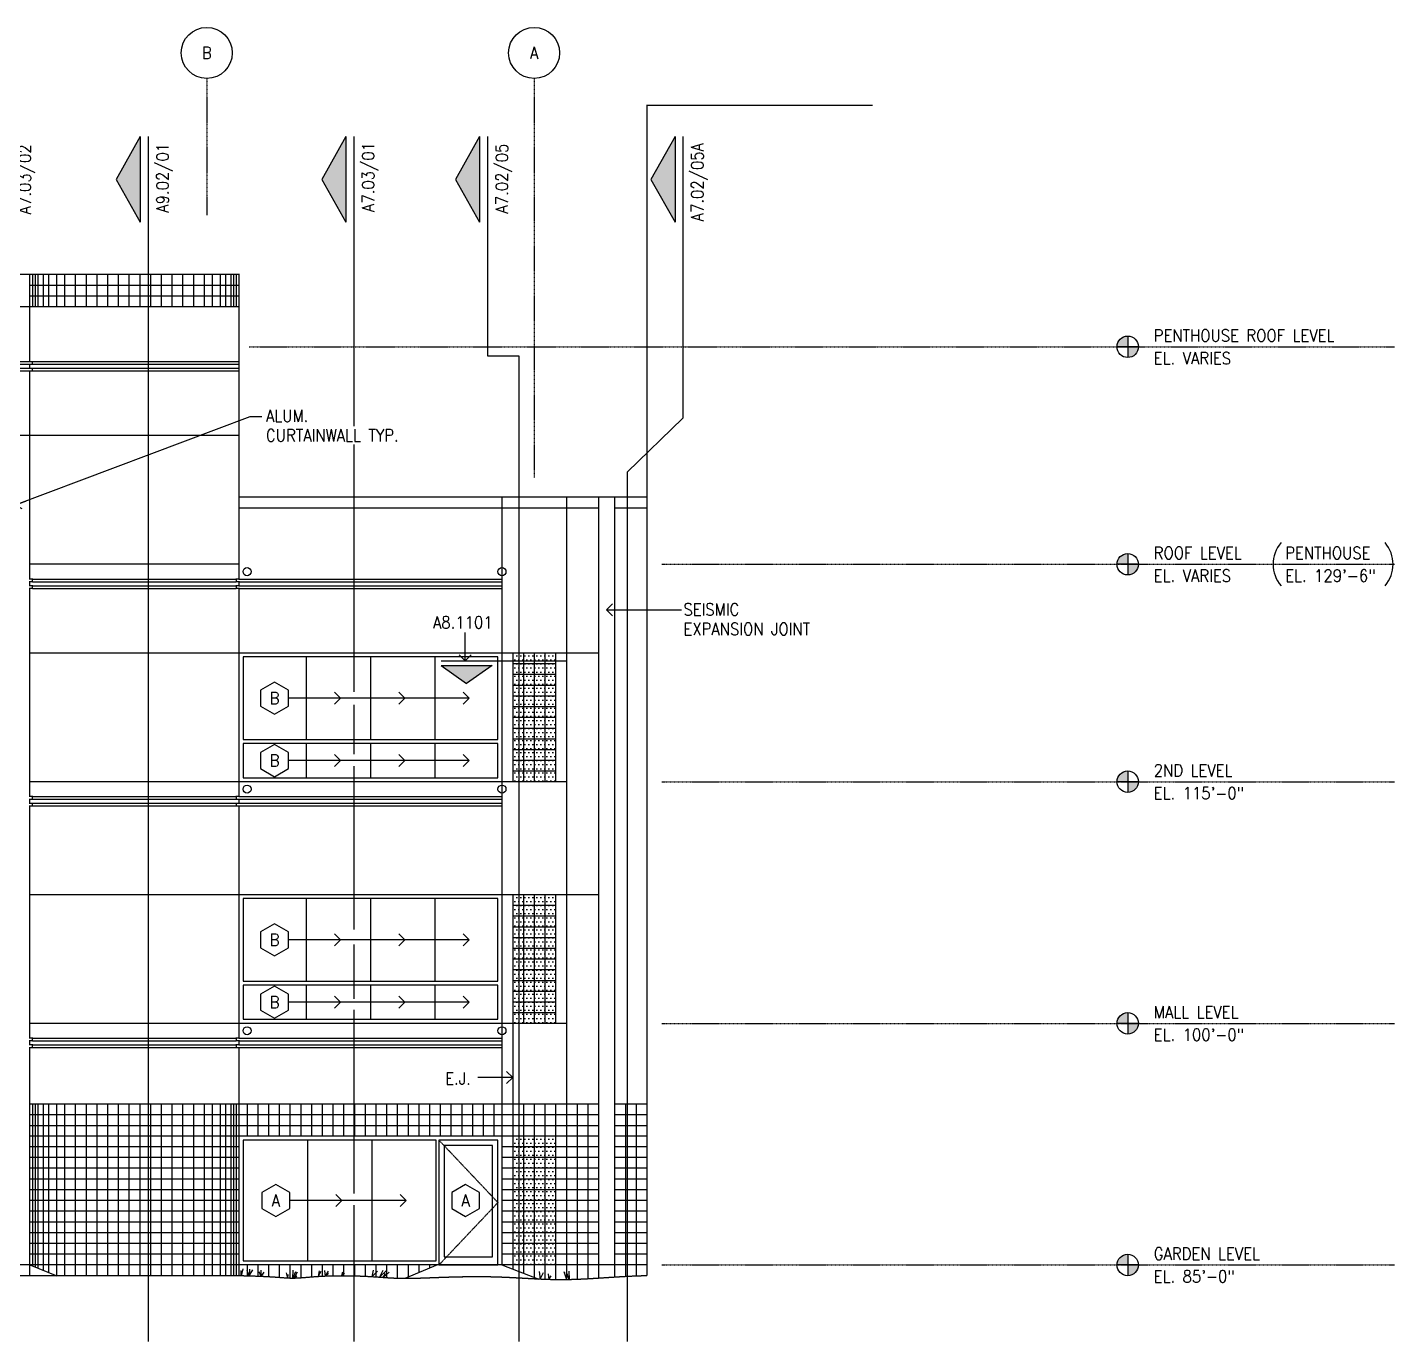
# Model space of a CAD drawing. Header units: inches. Extents: x 52 to 3653, y 87 to 2575.
# Drawn here: x 2625 to 3644, y 112 to 1091 of the extents above; entities that cross this region are included whole.
import ezdxf
from ezdxf.enums import TextEntityAlignment as Align

# ---------------------------------------------------------------- set-up
doc = ezdxf.new("R2010")
doc.units = ezdxf.units.IN
doc.header["$LTSCALE"] = 0.5
doc.header["$MEASUREMENT"] = 0
doc.linetypes.add('CENTER', pattern=[2, 1.25, -0.25, 0.25, -0.25])
doc.linetypes.add('HIDDEN', pattern=[0.375, 0.25, -0.125])
doc.layers.get('0').update_dxf_attribs({"linetype": 'CONTINUOUS'})
for name, color, linetype in [('A-ANNO-NOTE', 7, 'CONTINUOUS'), ('A-DOOR', 3, 'CONTINUOUS'), ('A-DOOR-IDEN', 7, 'CONTINUOUS'), ('A-ELEV', 2, 'CONTINUOUS'), ('A-ELEV-IDEN', 7, 'CONTINUOUS'), ('A-ELEV-OTLN', 5, 'CONTINUOUS'), ('A-ELEV-PATT', 8, 'CONTINUOUS'), ('A-GLAZ-FULL', 3, 'CONTINUOUS'), ('A-GLAZ-IDEN', 7, 'CONTINUOUS'), ('A-SECT-IDEN', 7, 'CONTINUOUS'), ('S-GRID', 8, 'CENTER'), ('S-GRID-IDEN', 7, 'CONTINUOUS')]:
    doc.layers.add(name, color=color, linetype=linetype)
doc.styles.add('NOTE', font='romans.shx', dxfattribs={"width": 0.9})
doc.dimstyles.new('A5-96', dxfattribs={"dimscale": 96, "dimtxt": 0.09375, "dimasz": 0.09375, "dimexe": 0.03125, "dimexo": 0.03125, "dimgap": 0.03125, "dimtad": 1, "dimdec": 4, "dimzin": 3, "dimdsep": 46, "dimlunit": 4, "dimtxsty": 'NOTE', "dimblk1": 'OPEN90', "dimblk2": 'OPEN90', "dimsah": 1, "dimcen": 0.09375, "dimclrd": 256, "dimclre": 256, "dimclrt": 256, "dimadec": 0, "dimazin": 0, "dimtfac": 1, "dimtdec": 4, "dimtmove": 2, "dimatfit": 3, "dimldrblk": 'OPEN90', "dimfxl": 0, "dimtolj": 1, "dimtzin": 1, "dimarcsym": 0})
pattern_1 = [(0, (-59.8408, -214.4242), (1.5, 3), [0, -3])]

# ---------------------------------------------------------------- blocks, each defined once
blk = doc.blocks.new('GRIDIDEN1')
blk.add_circle((0, 0), 0.198)
at = {"style": 'NOTE', "width": 0.9}
blk.add_attdef('IDEN1', text='', height=0.0938, dxfattribs=at).set_placement((0, 0), align=Align.MIDDLE)
blk = doc.blocks.new('ELEVIDEN1')
h = blk.add_hatch(color=256)
h.paths.add_polyline_path([(0, 8), (0, 0), (8, 0, 0.414214)])
h.paths.add_polyline_path([(0, 0), (-8, 0, 0.414214), (0, -8)])
for p, q in [((-8, 0), (8, 0)), ((0, 8), (0, -8))]:
    blk.add_line(p, q)
blk.add_circle((0, 0), 8)
blk = doc.blocks.new('SECTIDEN')
blk.add_hatch(color=256).paths.add_polyline_path([(18, 32), (0, 0), (18, -32)])
for p, q in [((18, 32), (0, 0)), ((18, 32), (18, -32)), ((0, 0), (18, -32))]:
    blk.add_line(p, q)
blk = doc.blocks.new('SECTIDEN1')
blk.add_hatch(color=256).paths.add_polyline_path([(19, 13.4), (-19, 13.4), (0, 0)])
for p, q in [((-19, 13.4), (0, 0)), ((-19, 13.4), (19, 13.4)), ((19, 13.4), (0, 0))]:
    blk.add_line(p, q)
blk = doc.blocks.new('SYMB')
blk.add_lwpolyline([(0, 0.125), (-0.108, 0.062), (-0.108, -0.062), (0, -0.125), (0.108, -0.062), (0.108, 0.062)], close=True)
at = {"style": 'NOTE', "width": 0.9}
blk.add_attdef('SYMB', text='', height=0.0938, dxfattribs=at).set_placement((0, 0), align=Align.MIDDLE)
blk = doc.blocks.new('_OPEN90')
at = {"color": 0, "linetype": 'ByBlock'}
for p, q in [((0, 0), (-1, 0)), ((-0.5, 0.5), (0, 0)), ((0, 0), (-0.5, -0.5))]:
    blk.add_line(p, q, dxfattribs=at)

msp = doc.modelspace()

# ---------------------------------------------------------------- hatches: boundary and pattern name
at = {"layer": 'A-ELEV-PATT'}
h = msp.add_hatch(dxfattribs=at)
h.set_pattern_fill('DOTS', color=256, scale=48, style=0)
h.set_pattern_definition(pattern_1)
h.paths.add_polyline_path([(3018.67347, 624.85599), (2986.67347, 624.85599), (2986.67347, 528.85599), (3018.67347, 528.85599)])
h = msp.add_hatch(dxfattribs=at)
h.set_pattern_fill('DOTS', color=256, scale=48, style=0)
h.set_pattern_definition([(0, (-59.8408, -394.4242), (1.5, 3), [0, -3])])
h.paths.add_polyline_path([(3018.67347, 444.85599), (2986.67347, 444.85599), (2986.67347, 348.85599), (3018.67347, 348.85599)])
h = msp.add_hatch(dxfattribs=at)
h.set_pattern_fill('DOTS', color=256, scale=48, style=0)
h.set_pattern_definition(pattern_1)
h.paths.add_polyline_path([(2986.67347, 264.85599), (3018.67347, 264.85599), (3018.67347, 168.85599), (2986.67347, 168.85599)])

# ---------------------------------------------------------------- linework, layer by layer
at = {"layer": 'A-DOOR', "linetype": 'HIDDEN'}
for p, q in [((2931.67347, 261.85599), (2975.67347, 215.35599)), ((2975.67347, 215.35599), (2931.67347, 168.85599))]:
    msp.add_line(p, q, dxfattribs=at)
at = {"layer": 'A-DOOR'}
for points in [[(2975.67347, 261.85599), (2931.67347, 261.85599), (2931.67347, 168.85599), (2975.67347, 168.85599)], [(2971.67347, 257.85599), (2935.67347, 257.85599), (2935.67347, 174.85599), (2971.67347, 174.85599)]]:
    msp.add_lwpolyline(points, close=True, dxfattribs=at)
at = {"layer": 'A-ELEV'}
for p, q in [((2504.67347, 906.85599), (2626.67347, 906.85599)), ((2626.67347, 882.85599), (2782.67347, 882.85599)), ((2504.67347, 841.85599), (2626.67347, 841.85599)), ((2504.67347, 839.85599), (2626.67347, 839.85599)), ((2504.67347, 836.85599), (2626.67347, 836.85599)), ((2628.67347, 841.85599), (2782.67347, 841.85599)), ((2628.67347, 839.85599), (2782.67347, 839.85599)), ((2628.67347, 836.85599), (2782.67347, 836.85599)), ((2504.67347, 834.85599), (2626.67347, 834.85599)), ((2628.67347, 834.85599), (2782.67347, 834.85599)), ((2782.67347, 786.85599), (2348.67347, 786.85599)), ((2978.67347, 740.85599), (2978.67347, 168.85599)), ((3026.67347, 740.85599), (3026.67347, 168.85599)), ((3050.67347, 740.85599), (3050.67347, 168.85599)), ((3062.67347, 740.85599), (3062.67347, 168.85599)), ((2782.67347, 732.85599), (3050.67347, 732.85599)), ((3062.67347, 732.85599), (3086.67347, 732.85599)), ((2782.67347, 690.85599), (2626.67347, 690.85599)), ((2628.67347, 679.85599), (2780.67347, 679.85599)), ((2628.67347, 677.85599), (2780.67347, 677.85599)), ((2628.67347, 674.85599), (2780.67347, 674.85599)), ((2628.67347, 672.85599), (2780.67347, 672.85599)), ((2782.67347, 679.85599), (2978.67347, 679.85599)), ((2782.67347, 677.85599), (2978.67347, 677.85599)), ((2782.67347, 674.85599), (2978.67347, 674.85599)), ((2782.67347, 672.85599), (2978.67347, 672.85599)), ((2626.67347, 624.85599), (3050.67347, 624.85599)), ((3026.67347, 528.85599), (2626.67347, 528.85599)), ((2628.67347, 517.85599), (2780.67347, 517.85599)), ((2628.67347, 515.85599), (2780.67347, 515.85599)), ((2628.67347, 512.85599), (2780.67347, 512.85599)), ((2628.67347, 510.85599), (2780.67347, 510.85599)), ((2782.67347, 517.85599), (2978.67347, 517.85599)), ((2782.67347, 515.85599), (2978.67347, 515.85599)), ((2782.67347, 512.85599), (2978.67347, 512.85599)), ((2782.67347, 510.85599), (2978.67347, 510.85599)), ((2626.67347, 444.85599), (3050.67347, 444.85599)), ((3026.67347, 348.85599), (2626.67347, 348.85599)), ((2986.67347, 348.85599), (2986.67347, 288.85599)), ((2628.67347, 337.85599), (2780.67347, 337.85599)), ((2782.67347, 337.85599), (2978.67347, 337.85599)), ((2628.67347, 335.85599), (2780.67347, 335.85599)), ((2628.67347, 332.85599), (2780.67347, 332.85599)), ((2628.67347, 330.85599), (2780.67347, 330.85599)), ((2782.67347, 335.85599), (2978.67347, 335.85599)), ((2782.67347, 332.85599), (2978.67347, 332.85599)), ((2782.67347, 330.85599), (2978.67347, 330.85599)), ((2626.67347, 288.85599), (3050.67347, 288.85599)), ((3062.67347, 288.85599), (3086.67347, 288.85599)), ((3050.67347, 264.85599), (2626.67347, 264.85599)), ((3086.67347, 264.85599), (3062.67347, 264.85599)), ((3086.67347, 168.85599), (668.67347, 168.85599)), ((2626.67347, 168.85599), (2647.01112, 160.85599)), ((2930.67347, 168.85599), (2906.3375, 158.80575)), ((2978.67347, 168.85599), (3006.08055, 158.3634))]:
    msp.add_line(p, q, dxfattribs=at)
for centre in [(2788.67347, 685.35599), (2978.67347, 685.35599), (2788.67347, 523.35599), (2978.67347, 523.35599), (2788.67347, 343.35599), (2978.67347, 343.35599)]:
    msp.add_circle(centre, 3, dxfattribs=at)
at = {"layer": 'A-ELEV-IDEN', "linetype": 'CENTER'}
for p, q in [((2790.20613, 852.85599), (3644.03258, 852.85599)), ((3097.94108, 690.85599), (3644.03258, 690.85599)), ((3097.94108, 528.85599), (3644.03258, 528.85599)), ((3097.94108, 348.85599), (3644.03258, 348.85599)), ((3097.94108, 168.85599), (3644.03258, 168.85599))]:
    msp.add_line(p, q, dxfattribs=at)
at = {"layer": 'A-ELEV-IDEN'}
for centre, start, end in [((3577.96106, 690.85599), 138.97195218, 221.02804782), ((3618.35837, 690.85599), 318.97195218, 41.02804782)]:
    msp.add_arc(centre, 24.51902, start, end, dxfattribs=at)
at = {"layer": 'A-ELEV-OTLN', "const_width": 1}
for points in [[(3086.67347, 160.85599), (3086.67347, 1032.85599), (3255.01604, 1032.85599)], [(2626.67347, 160.85599), (2626.67347, 330.85599), (2628.67347, 330.85599), (2628.67347, 332.85599), (2626.67347, 332.85599), (2626.67347, 335.85599), (2628.67347, 335.85599), (2628.67347, 337.85599), (2626.67347, 337.85599), (2626.67347, 510.85599), (2628.67347, 510.85599), (2628.67347, 512.85599), (2626.67347, 512.85599), (2626.67347, 515.85599), (2628.67347, 515.85599), (2628.67347, 517.85599), (2626.67347, 517.85599), (2626.67347, 672.85599), (2628.67347, 672.85599), (2628.67347, 674.85599), (2626.67347, 674.85599), (2626.67347, 677.85599), (2628.67347, 677.85599), (2628.67347, 679.85599), (2626.67347, 679.85599), (2626.67347, 834.85599), (2628.67347, 834.85599), (2628.67347, 836.85599), (2626.67347, 836.85599), (2626.67347, 839.85599), (2628.67347, 839.85599), (2628.67347, 841.85599), (2626.67347, 841.85599), (2626.67347, 906.85599), (2782.67347, 906.85599), (2782.67347, 679.85599), (2780.67347, 679.85599), (2780.67347, 677.85599), (2782.67347, 677.85599), (2782.67347, 674.85599), (2782.67347, 677.85599), (2782.67347, 674.85599), (2780.67347, 674.85599), (2780.67347, 672.85599), (2782.67347, 672.85599), (2782.67347, 517.85599), (2780.67347, 517.85599), (2780.67347, 515.85599), (2782.67347, 515.85599), (2782.67347, 512.85599), (2780.67347, 512.85599), (2780.67347, 510.85599), (2782.67347, 510.85599), (2782.67347, 337.85599), (2780.67347, 337.85599), (2780.67347, 335.85599), (2782.67347, 335.85599), (2782.67347, 332.85599), (2780.67347, 332.85599), (2780.67347, 330.85599), (2782.67347, 330.85599), (2782.67347, 160.85599)], [(2504.67347, 882.85599), (2626.67347, 882.85599)], [(2782.67347, 740.85599), (3086.67347, 740.85599)], [(2348.67347, 160.85599), (2782.67347, 160.85599)], [(2782.67347, 160.85599), (2791.73273, 160.63077), (2799.08543, 160.35874), (2804.98576, 160.06219), (2809.68796, 159.76344), (2813.44622, 159.48478), (2816.51477, 159.24852), (2819.14782, 159.07695), (2821.59959, 158.99239), (2824.08529, 159.00996), (2826.66427, 159.11617), (2829.35684, 159.29034), (2832.18334, 159.51181), (2835.16411, 159.7599), (2838.31948, 160.01395), (2841.6698, 160.25328), (2845.23539, 160.45723), (2849.02349, 160.60904), (2852.98901, 160.70759), (2857.07374, 160.75571), (2861.21947, 160.75617), (2865.368, 160.7118), (2869.46114, 160.62538), (2873.44068, 160.49973), (2877.24843, 160.33764), (2880.84265, 160.14344), (2884.24754, 159.92753), (2887.50378, 159.7018), (2890.65202, 159.47817), (2893.73295, 159.26856), (2896.78723, 159.08487), (2899.85554, 158.93902), (2902.97854, 158.84291), (2906.19271, 158.80507), (2909.51766, 158.82049), (2912.96883, 158.88075), (2916.56165, 158.97744), (2920.31154, 159.10215), (2924.23394, 159.24649), (2928.34425, 159.40204), (2932.65793, 159.56038), (2937.18278, 159.71324), (2941.89627, 159.85279), (2946.76823, 159.97132), (2951.76851, 160.06112), (2956.86697, 160.11448), (2962.03344, 160.12371), (2967.23778, 160.08109), (2972.44983, 159.97891), (2977.64097, 159.81343), (2982.78863, 159.59681), (2987.87177, 159.34516), (2992.86937, 159.07459), (2997.76038, 158.80122), (3002.52377, 158.54116), (3007.13851, 158.31053), (3011.58354, 158.12544), (3015.85123, 157.99903), (3019.98743, 157.93252), (3024.05141, 157.92417), (3028.10242, 157.97223), (3032.19971, 158.07493), (3036.40253, 158.23053), (3040.77014, 158.43729), (3045.36178, 158.69344), (3050.21603, 158.99439), (3055.28863, 159.32418), (3060.51465, 159.66403), (3065.82917, 159.99512), (3071.16724, 160.29866), (3076.46394, 160.55585), (3081.65433, 160.74789), (3086.67347, 160.85599)]]:
    msp.add_lwpolyline(points, dxfattribs=at)
at = {"layer": 'A-ELEV-PATT'}
for p, q in [((2626.67347, 898.85599), (2782.67347, 898.85599)), ((2628.67347, 906.85599), (2628.67347, 882.85599)), ((2630.67347, 906.85599), (2630.67347, 882.85599)), ((2632.67347, 906.85599), (2632.67347, 882.85599)), ((2636.67347, 906.85599), (2636.67347, 882.85599)), ((2640.67347, 906.85599), (2640.67347, 882.85599)), ((2646.67347, 906.85599), (2646.67347, 882.85599)), ((2652.67347, 906.85599), (2652.67347, 882.85599)), ((2660.67347, 906.85599), (2660.67347, 882.85599)), ((2668.67347, 906.85599), (2668.67347, 882.85599)), ((2676.67347, 906.85599), (2676.67347, 882.85599)), ((2684.67347, 906.85599), (2684.67347, 882.85599)), ((2692.67347, 906.85599), (2692.67347, 882.85599)), ((2700.67347, 906.85599), (2700.67347, 882.85599)), ((2708.67347, 906.85599), (2708.67347, 882.85599)), ((2716.67347, 906.85599), (2716.67347, 882.85599)), ((2724.67347, 906.85599), (2724.67347, 882.85599)), ((2732.67347, 906.85599), (2732.67347, 882.85599)), ((2740.67347, 906.85599), (2740.67347, 882.85599)), ((2748.67347, 906.85599), (2748.67347, 882.85599)), ((2756.67347, 906.85599), (2756.67347, 882.85599)), ((2762.67347, 906.85599), (2762.67347, 882.85599)), ((2768.67347, 906.85599), (2768.67347, 882.85599)), ((2772.67347, 906.85599), (2772.67347, 882.85599)), ((2776.67347, 906.85599), (2776.67347, 882.85599)), ((2778.67347, 906.85599), (2778.67347, 882.85599)), ((2780.67347, 906.85599), (2780.67347, 882.85599)), ((2626.67347, 890.85599), (2782.67347, 890.85599)), ((2986.67347, 624.85599), (2986.67347, 528.85599)), ((2994.67347, 624.85599), (2994.67347, 528.85599)), ((3002.67347, 624.85599), (3002.67347, 528.85599)), ((3010.67347, 624.85599), (3010.67347, 528.85599)), ((3018.67347, 624.85599), (3018.67347, 528.85599)), ((2986.67347, 616.85599), (3018.67347, 616.85599)), ((2986.67347, 608.85599), (3018.67347, 608.85599)), ((2986.67347, 600.85599), (3018.67347, 600.85599)), ((2986.67347, 592.85599), (3018.67347, 592.85599)), ((2986.67347, 584.85599), (3018.67347, 584.85599)), ((2986.67347, 576.85599), (3018.67347, 576.85599)), ((2986.67347, 568.85599), (3018.67347, 568.85599)), ((2986.67347, 560.85599), (3018.67347, 560.85599)), ((2986.67347, 552.85599), (3018.67347, 552.85599)), ((2986.67347, 544.85599), (3018.67347, 544.85599)), ((2986.67347, 536.85599), (3018.67347, 536.85599)), ((2986.67347, 444.85599), (2986.67347, 348.85599)), ((2994.67347, 444.85599), (2994.67347, 348.85599)), ((3002.67347, 444.85599), (3002.67347, 348.85599)), ((3010.67347, 444.85599), (3010.67347, 348.85599)), ((3018.67347, 444.85599), (3018.67347, 348.85599)), ((2986.67347, 436.85599), (3018.67347, 436.85599)), ((2986.67347, 428.85599), (3018.67347, 428.85599)), ((2986.67347, 420.85599), (3018.67347, 420.85599)), ((2986.67347, 412.85599), (3018.67347, 412.85599)), ((2986.67347, 404.85599), (3018.67347, 404.85599)), ((2986.67347, 396.85599), (3018.67347, 396.85599)), ((2986.67347, 388.85599), (3018.67347, 388.85599)), ((2986.67347, 380.85599), (3018.67347, 380.85599)), ((2986.67347, 372.85599), (3018.67347, 372.85599)), ((2986.67347, 364.85599), (3018.67347, 364.85599)), ((2986.67347, 356.85599), (3018.67347, 356.85599)), ((2628.67347, 288.85599), (2628.67347, 168.06927)), ((2630.67347, 288.85599), (2630.67347, 167.28255)), ((2632.67347, 288.85599), (2632.67347, 166.49583)), ((2636.67347, 288.85599), (2636.67347, 164.9224)), ((2640.67347, 288.85599), (2640.67347, 163.34896)), ((2646.67347, 288.85599), (2646.67347, 160.98881)), ((2652.67347, 288.85599), (2652.67347, 160.85599)), ((2660.67347, 288.85599), (2660.67347, 160.85599)), ((2668.67347, 288.85599), (2668.67347, 160.85599)), ((2676.67347, 288.85599), (2676.67347, 160.85599)), ((2684.67347, 288.85599), (2684.67347, 160.85599)), ((2692.67347, 288.85599), (2692.67347, 160.85599)), ((2700.67347, 288.85599), (2700.67347, 160.85599)), ((2708.67347, 288.85599), (2708.67347, 160.85599)), ((2716.67347, 288.85599), (2716.67347, 160.85599)), ((2724.67347, 288.85599), (2724.67347, 160.85599)), ((2732.67347, 288.85599), (2732.67347, 160.85599)), ((2740.67347, 288.85599), (2740.67347, 160.85599)), ((2748.67347, 288.85599), (2748.67347, 160.85599)), ((2756.67347, 288.85599), (2756.67347, 160.85599)), ((2762.67347, 288.85599), (2762.67347, 160.85599)), ((2768.67347, 288.85599), (2768.67347, 160.85599)), ((2772.67347, 288.85599), (2772.67347, 160.85599)), ((2776.67347, 288.85599), (2776.67347, 160.85599)), ((2778.67347, 288.85599), (2778.67347, 160.85599)), ((2780.67347, 288.85599), (2780.67347, 160.85599)), ((2788.67347, 288.85599), (2788.67347, 264.85599)), ((2796.67347, 288.85599), (2796.67347, 264.85599)), ((2804.67347, 288.85599), (2804.67347, 264.85599)), ((2812.67347, 288.85599), (2812.67347, 264.85599)), ((2820.67347, 288.85599), (2820.67347, 264.85599)), ((2828.67347, 288.85599), (2828.67347, 264.85599)), ((2836.67347, 288.85599), (2836.67347, 264.85599)), ((2844.67347, 288.85599), (2844.67347, 264.85599)), ((2852.67347, 288.85599), (2852.67347, 264.85599)), ((2860.67347, 288.85599), (2860.67347, 264.85599)), ((2868.67347, 288.85599), (2868.67347, 264.85599)), ((2876.67347, 288.85599), (2876.67347, 264.85599)), ((2884.67347, 288.85599), (2884.67347, 264.85599)), ((2892.67347, 288.85599), (2892.67347, 264.85599)), ((2900.67347, 288.85599), (2900.67347, 264.85599)), ((2908.67347, 288.85599), (2908.67347, 264.85599)), ((2916.67347, 288.85599), (2916.67347, 264.85599)), ((2924.67347, 288.85599), (2924.67347, 264.85599)), ((2932.67347, 288.85599), (2932.67347, 264.85599)), ((2940.67347, 288.85599), (2940.67347, 264.85599)), ((2948.67347, 288.85599), (2948.67347, 264.85599)), ((2956.67347, 288.85599), (2956.67347, 264.85599)), ((2964.67347, 288.85599), (2964.67347, 264.85599)), ((2972.67347, 288.85599), (2972.67347, 264.85599)), ((2986.67347, 288.85599), (2986.67347, 165.79325)), ((2994.67347, 288.85599), (2994.67347, 162.73051)), ((3002.67347, 288.85599), (3002.67347, 159.66777)), ((3010.67347, 288.85599), (3010.67347, 158.16333)), ((3018.67347, 288.85599), (3018.67347, 157.95365)), ((3034.67347, 288.85599), (3034.67347, 158.16652)), ((3042.67347, 288.85599), (3042.67347, 158.54347)), ((3070.67347, 288.85599), (3070.67347, 160.27058)), ((3078.67347, 288.85599), (3078.67347, 160.6376)), ((2626.67347, 280.85599), (3050.67347, 280.85599)), ((3062.67347, 280.85599), (3086.67347, 280.85599)), ((2626.67347, 272.85599), (3050.67347, 272.85599)), ((3062.67347, 272.85599), (3086.67347, 272.85599)), ((2782.67347, 256.85599), (2626.67347, 256.85599)), ((3050.67347, 256.85599), (2978.67347, 256.85599)), ((3086.67347, 256.85599), (3062.67347, 256.85599)), ((2782.67347, 248.85599), (2626.67347, 248.85599)), ((3050.67347, 248.85599), (2978.67347, 248.85599)), ((3086.67347, 248.85599), (3062.67347, 248.85599)), ((2782.67347, 240.85599), (2626.67347, 240.85599)), ((3050.67347, 240.85599), (2978.67347, 240.85599)), ((3086.67347, 240.85599), (3062.67347, 240.85599)), ((2782.67347, 232.85599), (2626.67347, 232.85599)), ((2782.67347, 224.85599), (2626.67347, 224.85599)), ((3050.67347, 232.85599), (2978.67347, 232.85599)), ((3050.67347, 224.85599), (2978.67347, 224.85599)), ((3086.67347, 232.85599), (3062.67347, 232.85599)), ((3086.67347, 224.85599), (3062.67347, 224.85599)), ((2782.67347, 216.85599), (2626.67347, 216.85599)), ((3050.67347, 216.85599), (2978.67347, 216.85599)), ((3086.67347, 216.85599), (3062.67347, 216.85599)), ((2782.67347, 208.85599), (2626.67347, 208.85599)), ((3050.67347, 208.85599), (2978.67347, 208.85599)), ((3086.67347, 208.85599), (3062.67347, 208.85599)), ((2782.67347, 200.85599), (2626.67347, 200.85599)), ((3050.67347, 200.85599), (2978.67347, 200.85599)), ((3086.67347, 200.85599), (3062.67347, 200.85599)), ((2782.67347, 192.85599), (2626.67347, 192.85599)), ((2782.67347, 184.85599), (2626.67347, 184.85599)), ((3050.67347, 192.85599), (2978.67347, 192.85599)), ((3050.67347, 184.85599), (2978.67347, 184.85599)), ((3086.67347, 192.85599), (3062.67347, 192.85599)), ((3086.67347, 184.85599), (3062.67347, 184.85599)), ((2782.67347, 176.85599), (2626.67347, 176.85599)), ((3050.67347, 176.85599), (2978.67347, 176.85599)), ((3086.67347, 176.85599), (3062.67347, 176.85599)), ((2785.46831, 166.04817), (2784.40591, 160.81292)), ((2784.40591, 160.81292), (2784.40591, 164.81603)), ((2788.67347, 168.85599), (2788.67347, 160.70682)), ((2790.36164, 160.66486), (2788.67347, 164.78141)), ((2790.48891, 165.78414), (2790.36164, 160.66486)), ((2790.36164, 160.66486), (2792.86708, 165.25609)), ((2796.67347, 168.85599), (2796.67347, 160.44797)), ((2799.08543, 160.35874), (2797.62343, 163.67191)), ((2799.08543, 160.35874), (2799.12081, 164.90405)), ((2799.08543, 160.35874), (2801.49899, 163.5839)), ((2804.67347, 168.85599), (2804.67347, 160.07789)), ((2812.67347, 168.85599), (2812.67347, 159.54208)), ((2819.14782, 159.07695), (2818.07194, 163.09946)), ((2820.67347, 168.85599), (2820.67347, 159.02433)), ((2822.84244, 159.00118), (2823.10076, 164.91397)), ((2822.84244, 159.00118), (2824.98657, 164.00672)), ((2823.87429, 159.00847), (2826.24377, 163.65778)), ((2828.67347, 168.85599), (2828.67347, 159.24614)), ((2836.67347, 168.85599), (2836.67347, 159.88142)), ((2842.32899, 164.54104), (2841.6698, 160.25328)), ((2841.6698, 160.25328), (2844.01435, 164.30877)), ((2844.67347, 168.85599), (2844.67347, 160.42509)), ((2847.12944, 160.53313), (2846.68768, 164.71526)), ((2847.12944, 160.53313), (2849.30291, 164.30877)), ((2852.67347, 168.85599), (2852.67347, 160.69975)), ((2859.72891, 163.38438), (2859.1466, 160.75594)), ((2860.67347, 168.85599), (2860.67347, 160.75611)), ((2868.67347, 168.85599), (2868.67347, 160.64201)), ((2876.67347, 168.85599), (2876.67347, 160.36212)), ((2882.70845, 164.94008), (2881.68715, 160.08989)), ((2881.68715, 160.08989), (2885.95997, 164.2017)), ((2884.67347, 168.85599), (2884.67347, 159.898)), ((2889.90121, 164.84163), (2887.50378, 159.7018)), ((2887.50378, 159.7018), (2892.67347, 164.69396)), ((2890.10501, 159.51703), (2894.53217, 163.41408)), ((2892.67347, 168.85599), (2892.67347, 159.34064)), ((2900.67347, 168.85599), (2900.67347, 158.91385)), ((2908.67347, 168.85599), (2908.67347, 159.77045)), ((2916.67347, 168.85599), (2916.67347, 163.07428)), ((2924.67347, 168.85599), (2924.67347, 166.37811)), ((3006.49936, 163.99159), (3007.13851, 158.31053)), ((3007.13851, 158.31053), (3009.57579, 163.30848)), ((3024.70159, 164.07698), (3026.67347, 157.95528)), ((3026.67347, 168.85599), (3026.67347, 157.95528)), ((3028.78947, 157.98945), (3026.67347, 163.40563)), ((3028.6326, 164.24776), (3028.78947, 157.98945)), ((3050.67347, 168.85599), (3050.67347, 159.02413)), ((3062.67347, 168.85599), (3062.67347, 159.79852)), ((2819.14782, 159.07695), (2819.399, 161.77348)), ((2823.87429, 159.00847), (2825.8247, 160.65687)), ((2847.12944, 160.53313), (2849.36102, 162.45056)), ((2859.1466, 160.75594), (2861.29995, 162.80028)), ((2890.10501, 159.51703), (2891.79048, 162.62615)), ((3013.16497, 162.28383), (3013.71738, 158.06223)), ((3013.71738, 158.06223), (3015.38683, 160.66146))]:
    msp.add_line(p, q, dxfattribs=at)
at = {"layer": 'A-GLAZ-FULL'}
for p, q in [((2832.67347, 621.85599), (2832.67347, 560.35599)), ((2880.67347, 621.85599), (2880.67347, 560.35599)), ((2928.67347, 621.85599), (2928.67347, 560.35599)), ((2832.67347, 557.35599), (2832.67347, 531.85599)), ((2880.67347, 557.35599), (2880.67347, 531.85599)), ((2928.67347, 557.35599), (2928.67347, 531.85599)), ((2832.67347, 441.85599), (2832.67347, 380.35599)), ((2880.67347, 441.85599), (2880.67347, 380.35599)), ((2928.67347, 441.85599), (2928.67347, 380.35599)), ((2832.67347, 377.35599), (2832.67347, 351.85599)), ((2880.67347, 377.35599), (2880.67347, 351.85599)), ((2928.67347, 377.35599), (2928.67347, 351.85599)), ((2833.67347, 261.85599), (2833.67347, 171.85599)), ((2881.67347, 261.85599), (2881.67347, 171.85599))]:
    msp.add_line(p, q, dxfattribs=at)
for points in [[(2975.67347, 621.85599), (2785.67347, 621.85599), (2785.67347, 560.35599), (2975.67347, 560.35599)], [(2975.67347, 557.35599), (2785.67347, 557.35599), (2785.67347, 531.85599), (2975.67347, 531.85599)], [(2975.67347, 441.85599), (2785.67347, 441.85599), (2785.67347, 380.35599), (2975.67347, 380.35599)], [(2975.67347, 377.35599), (2785.67347, 377.35599), (2785.67347, 351.85599), (2975.67347, 351.85599)], [(2929.67347, 261.85599), (2785.67347, 261.85599), (2785.67347, 171.85599), (2929.67347, 171.85599)]]:
    msp.add_lwpolyline(points, close=True, dxfattribs=at)
at = {"layer": 'A-SECT-IDEN'}
for p, q in [((2714.97485, 1009.57605), (2714.97485, 111.74081)), ((2868.21723, 1009.57605), (2868.21723, 793.62477)), ((2967.89215, 1009.57605), (2967.89215, 846.09229)), ((3113.54542, 1009.57605), (3113.54542, 799.76051)), ((2967.89215, 846.09229), (2991.36747, 846.09229)), ((2991.36747, 846.09229), (2991.36747, 111.74081)), ((3071.87003, 759.38102), (3113.54542, 799.76051)), ((2868.21723, 780.12477), (2868.21723, 595.8098)), ((3071.87003, 759.38102), (3071.87003, 111.74081)), ((2933.24454, 618.93823), (3026.67347, 618.93823)), ((2868.21723, 586.23003), (2868.21723, 549.27948)), ((2868.21723, 540.38397), (2868.21723, 418.73186)), ((2868.21723, 407.63545), (2868.21723, 367.08311)), ((2868.21723, 358.81123), (2868.21723, 222.09551)), ((2868.21723, 213.42656), (2868.21723, 111.74081))]:
    msp.add_line(p, q, dxfattribs=at)
at = {"layer": 'S-GRID'}
for p, q in [((2758.67347, 1052.82245), (2758.67347, 950.8836)), ((3002.67347, 1052.82245), (3002.67347, 755.44365))]:
    msp.add_line(p, q, dxfattribs=at)

# ---------------------------------------------------------------- block references
at = {"layer": 'A-DOOR-IDEN', "xscale": 96, "yscale": 96, "zscale": 96}
msp.add_blockref('SYMB', (2951.601, 216.85599), dxfattribs=at).add_auto_attribs({'SYMB': 'A'})
at = {"layer": 'A-ELEV-IDEN', "rotation": 270}
for p in [(3445.08801, 852.85599), (3445.08801, 690.85599), (3445.08801, 528.85599), (3445.08801, 348.85599), (3445.08801, 168.85599)]:
    msp.add_blockref('ELEVIDEN1', p, dxfattribs=at)
at = {"layer": 'A-GLAZ-IDEN', "xscale": 96, "yscale": 96, "zscale": 96}
for p, values in [((2809.17347, 591.10599), {'SYMB': 'B'}), ((2809.17347, 544.60599), {'SYMB': 'B'}), ((2809.17347, 411.10599), {'SYMB': 'B'}), ((2809.17347, 364.60599), {'SYMB': 'B'}), ((2810.17347, 216.85599), {'SYMB': 'A'})]:
    msp.add_blockref('SYMB', p, dxfattribs=at).add_auto_attribs(values)
at = {"layer": 'A-SECT-IDEN'}
for name, p in [('SECTIDEN', (2691.08946, 977.57605)), ('SECTIDEN', (2844.33184, 977.57605)), ('SECTIDEN', (2944.00676, 977.57605)), ('SECTIDEN', (3089.66003, 977.57605)), ('SECTIDEN1', (2952.26328, 601.92261))]:
    msp.add_blockref(name, p, dxfattribs=at)
at = {"layer": 'S-GRID-IDEN', "xscale": 96, "yscale": 96, "zscale": 96}
for p, values in [((2758.67347, 1071.82245), {'IDEN1': 'B'}), ((3002.67347, 1071.82245), {'IDEN1': 'A'})]:
    msp.add_blockref('GRIDIDEN1', p, dxfattribs=at).add_auto_attribs(values)

# ---------------------------------------------------------------- texts
at = {"layer": 'A-ANNO-NOTE', "style": 'NOTE', "width": 0.9}
for s, p in [('ALUM.', (2802.75924, 796.94649)), ('CURTAINWALL TYP.', (2802.75924, 782.37506)), ('SEISMIC', (3113.94205, 652.69621)), ('EXPANSION JOINT', (3113.94205, 638.12478)), ('E.J.', (2936.38934, 303.27228))]:
    msp.add_text(s, height=9, dxfattribs=at).set_placement(p)
at = {"layer": 'A-ELEV-IDEN', "style": 'NOTE', "width": 0.9}
for s, p in [('PENTHOUSE ROOF LEVEL', (3464.45658, 856.76935)), ('EL. VARIES', (3464.45658, 839.84599)), ('ROOF LEVEL', (3464.45658, 694.76935)), ('PENTHOUSE', (3562.51009, 694.76935)), ('EL. VARIES', (3464.45658, 677.84599)), ('EL. 129\'-6"', (3562.51009, 677.84599)), ('2ND LEVEL', (3464.45658, 532.76935)), ('EL. 115\'-0"', (3464.45658, 515.84599)), ('MALL LEVEL', (3464.45658, 352.76935)), ('EL. 100\'-0"', (3464.45658, 335.84599)), ('GARDEN LEVEL', (3464.45658, 172.76935)), ('EL. 85\'-0"', (3464.45658, 155.84599))]:
    msp.add_text(s, height=9, dxfattribs=at).set_placement(p)
at = {"layer": 'A-SECT-IDEN', "style": 'NOTE', "width": 0.9}
for s, p in [('A7.03/02', (2627.52901, 951.56735)), ('A9.02/01', (2730.22201, 952.7288)), ('A7.03/01', (2883.46439, 953.30953)), ('A7.02/05', (2983.13931, 952.14808)), ('A7.02/05A', (3128.79257, 946.3408))]:
    msp.add_text(s, height=9, rotation=90, dxfattribs=at).set_placement(p)
msp.add_text('A8.1101', height=9, dxfattribs=at).set_placement((2927.21188, 643.02496))

# ---------------------------------------------------------------- leaders
at = {"layer": 'A-ANNO-NOTE'}
for points in [[(2615.25292, 734.79042), (2790.94833, 800.97324), (2799.65665, 800.97324)], [(3056.6725, 656.95048), (3112.59712, 656.95048)], [(2986.67347, 308.46939), (2960.68939, 308.46939)]]:
    msp.add_leader(points, dimstyle='A5-96', dxfattribs=at)
at = {"layer": 'A-GLAZ-IDEN'}
for points in [[(2858.31439, 591.10599), (2819.56577, 591.10599)], [(2906.31439, 591.10599), (2819.56577, 591.10599)], [(2954.31439, 591.10599), (2819.56577, 591.10599)], [(2858.31439, 544.60599), (2819.56577, 544.60599)], [(2906.31439, 544.60599), (2819.56577, 544.60599)], [(2954.31439, 544.60599), (2819.56577, 544.60599)], [(2858.31439, 411.10599), (2819.56577, 411.10599)], [(2906.31439, 411.10599), (2819.56577, 411.10599)], [(2954.31439, 411.10599), (2819.56577, 411.10599)], [(2858.31439, 364.60599), (2819.56577, 364.60599)], [(2906.31439, 364.60599), (2819.56577, 364.60599)], [(2954.31439, 364.60599), (2819.56577, 364.60599)], [(2859.31439, 216.85599), (2820.56577, 216.85599)], [(2907.31439, 216.85599), (2820.56577, 216.85599)]]:
    msp.add_leader(points, dimstyle='A5-96', dxfattribs=at)
at = {"layer": 'A-SECT-IDEN'}
msp.add_leader([(2951.15909, 618.93823), (2951.15909, 640.08487)], dimstyle='A5-96', dxfattribs=at)

doc.saveas('drawing.dxf')
